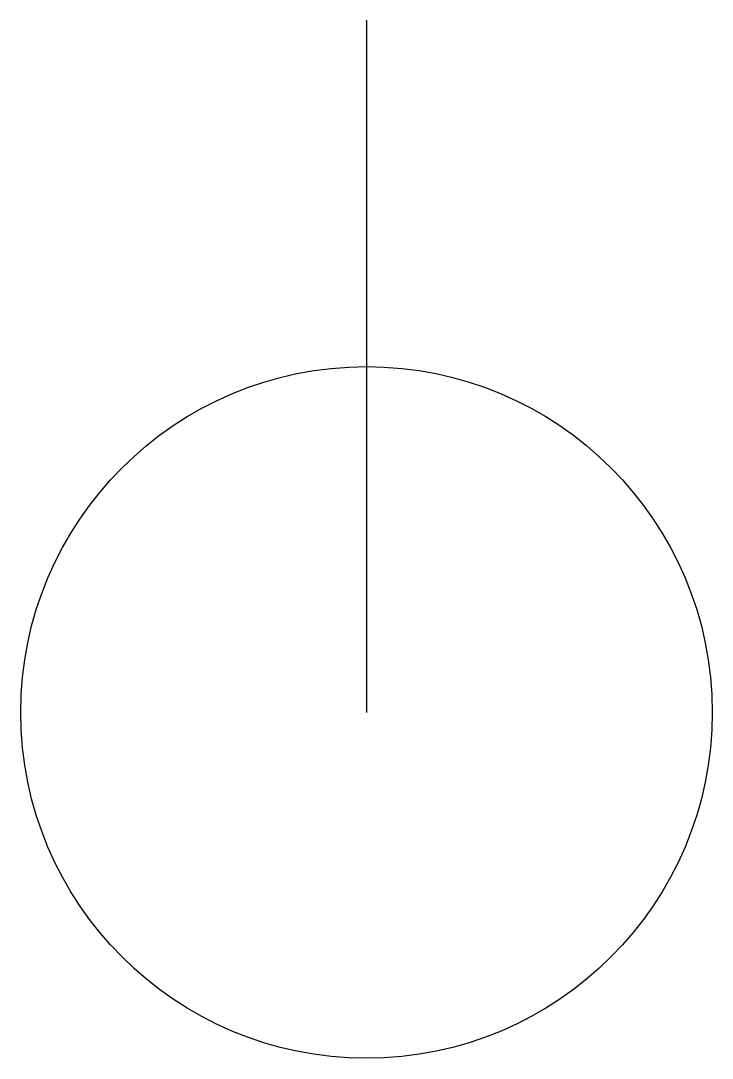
# Model space of a CAD drawing. Header units: millimetres. Extents: x -1 to 1, y -3 to 0.
import ezdxf

# ---------------------------------------------------------------- set-up
doc = ezdxf.new("R2010")
doc.units = ezdxf.units.MM
doc.layers.get('0').update_dxf_attribs({"linetype": 'CONTINUOUS'})

msp = doc.modelspace()

# ---------------------------------------------------------------- linework, layer by layer
msp.add_line((0, 0), (0, -2))
msp.add_circle((0, -2), 1)
msp.add_point((0, 0))

doc.saveas('drawing.dxf')
